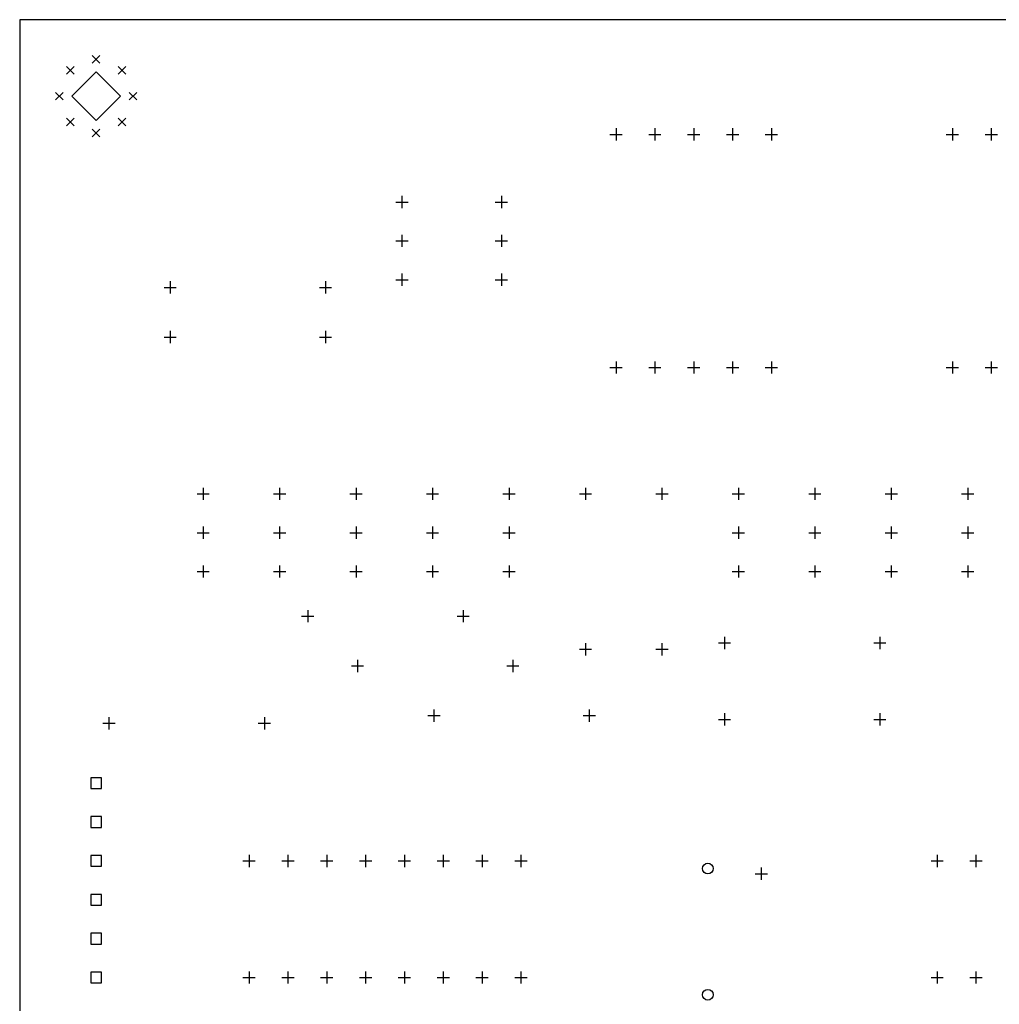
# Model space of a CAD drawing. Extents: x 1.84 to 7.48, y -7.01 to -1.97.
# Drawn here: x 1.968 to 4.491, y -4.503 to -1.968 of the extents above; entities that cross this region are included whole.
import ezdxf

# ---------------------------------------------------------------- set-up
doc = ezdxf.new("R2010")
doc.units = 0
doc.header["$MEASUREMENT"] = 0
doc.layers.add('BLACK', color=7, linetype='CONTINUOUS')

msp = doc.modelspace()

# ---------------------------------------------------------------- linework, layer by layer
at = {"layer": 'BLACK', "linetype": 'CONTINUOUS'}
for p, q in [((1.9685, -1.9685), (1.9685, -5.90551)), ((7.48031, -1.9685), (1.9685, -1.9685)), ((2.15551, -2.06102), (2.1752, -2.08071)), ((2.1752, -2.06102), (2.15551, -2.08071)), ((2.0887, -2.0887), (2.10838, -2.10838)), ((2.10838, -2.0887), (2.0887, -2.10838)), ((2.16535, -2.10236), (2.10236, -2.16535)), ((2.22835, -2.16535), (2.16535, -2.10236)), ((2.22233, -2.0887), (2.24201, -2.10838)), ((2.24201, -2.0887), (2.22233, -2.10838)), ((2.06102, -2.15551), (2.08071, -2.1752)), ((2.08071, -2.15551), (2.06102, -2.1752)), ((2.10236, -2.16535), (2.16535, -2.22835)), ((2.16535, -2.22835), (2.22835, -2.16535)), ((2.25, -2.15551), (2.26969, -2.1752)), ((2.26969, -2.15551), (2.25, -2.1752)), ((2.0887, -2.22233), (2.10838, -2.24201)), ((2.10838, -2.22233), (2.0887, -2.24201)), ((2.22233, -2.22233), (2.24201, -2.24201)), ((2.24201, -2.22233), (2.22233, -2.24201)), ((2.15551, -2.25), (2.1752, -2.26969)), ((2.1752, -2.25), (2.15551, -2.26969)), ((3.50394, -2.24803), (3.50394, -2.27953)), ((3.60394, -2.24803), (3.60394, -2.27953)), ((3.70394, -2.24803), (3.70394, -2.27953)), ((3.80394, -2.24803), (3.80394, -2.27953)), ((3.90394, -2.24803), (3.90394, -2.27953)), ((4.37008, -2.24803), (4.37008, -2.27953)), ((4.47008, -2.24803), (4.47008, -2.27953)), ((3.48819, -2.26378), (3.51969, -2.26378)), ((3.58819, -2.26378), (3.61969, -2.26378)), ((3.68819, -2.26378), (3.71969, -2.26378)), ((3.78819, -2.26378), (3.81969, -2.26378)), ((3.88819, -2.26378), (3.91969, -2.26378)), ((4.35433, -2.26378), (4.38583, -2.26378)), ((4.45433, -2.26378), (4.48583, -2.26378)), ((2.95276, -2.42205), (2.95276, -2.45354)), ((3.20866, -2.42205), (3.20866, -2.45354)), ((2.93701, -2.4378), (2.9685, -2.4378)), ((3.19291, -2.4378), (3.22441, -2.4378)), ((2.95276, -2.52205), (2.95276, -2.55354)), ((3.20866, -2.52205), (3.20866, -2.55354)), ((2.93701, -2.5378), (2.9685, -2.5378)), ((3.19291, -2.5378), (3.22441, -2.5378)), ((2.95276, -2.62205), (2.95276, -2.65354)), ((3.20866, -2.62205), (3.20866, -2.65354)), ((2.34016, -2.65748), (2.37165, -2.65748)), ((2.35591, -2.64173), (2.35591, -2.67323)), ((2.74016, -2.65748), (2.77165, -2.65748)), ((2.75591, -2.64173), (2.75591, -2.67323)), ((2.93701, -2.6378), (2.9685, -2.6378)), ((3.19291, -2.6378), (3.22441, -2.6378)), ((2.34016, -2.78543), (2.37165, -2.78543)), ((2.35591, -2.76969), (2.35591, -2.80118)), ((2.74016, -2.78543), (2.77165, -2.78543)), ((2.75591, -2.76969), (2.75591, -2.80118)), ((3.48819, -2.86378), (3.51969, -2.86378)), ((3.50394, -2.84803), (3.50394, -2.87953)), ((3.58819, -2.86378), (3.61969, -2.86378)), ((3.60394, -2.84803), (3.60394, -2.87953)), ((3.68819, -2.86378), (3.71969, -2.86378)), ((3.70394, -2.84803), (3.70394, -2.87953)), ((3.78819, -2.86378), (3.81969, -2.86378)), ((3.80394, -2.84803), (3.80394, -2.87953)), ((3.88819, -2.86378), (3.91969, -2.86378)), ((3.90394, -2.84803), (3.90394, -2.87953)), ((4.35433, -2.86378), (4.38583, -2.86378)), ((4.37008, -2.84803), (4.37008, -2.87953)), ((4.45433, -2.86378), (4.48583, -2.86378)), ((4.47008, -2.84803), (4.47008, -2.87953)), ((2.4252, -3.18898), (2.45669, -3.18898)), ((2.44094, -3.17323), (2.44094, -3.20472)), ((2.62205, -3.18898), (2.65354, -3.18898)), ((2.6378, -3.17323), (2.6378, -3.20472)), ((2.8189, -3.18898), (2.85039, -3.18898)), ((2.83465, -3.17323), (2.83465, -3.20472)), ((3.01575, -3.18898), (3.04724, -3.18898)), ((3.0315, -3.17323), (3.0315, -3.20472)), ((3.2126, -3.18898), (3.24409, -3.18898)), ((3.22835, -3.17323), (3.22835, -3.20472)), ((3.40945, -3.18898), (3.44094, -3.18898)), ((3.4252, -3.17323), (3.4252, -3.20472)), ((3.6063, -3.18898), (3.6378, -3.18898)), ((3.62205, -3.17323), (3.62205, -3.20472)), ((3.80315, -3.18898), (3.83465, -3.18898)), ((3.8189, -3.17323), (3.8189, -3.20472)), ((4, -3.18898), (4.0315, -3.18898)), ((4.01575, -3.17323), (4.01575, -3.20472)), ((4.19685, -3.18898), (4.22835, -3.18898)), ((4.2126, -3.17323), (4.2126, -3.20472)), ((4.3937, -3.18898), (4.4252, -3.18898)), ((4.40945, -3.17323), (4.40945, -3.20472)), ((2.4252, -3.28898), (2.45669, -3.28898)), ((2.44094, -3.27323), (2.44094, -3.30472)), ((2.62205, -3.28898), (2.65354, -3.28898)), ((2.6378, -3.27323), (2.6378, -3.30472)), ((2.8189, -3.28898), (2.85039, -3.28898)), ((2.83465, -3.27323), (2.83465, -3.30472)), ((3.01575, -3.28898), (3.04724, -3.28898)), ((3.0315, -3.27323), (3.0315, -3.30472)), ((3.2126, -3.28898), (3.24409, -3.28898)), ((3.22835, -3.27323), (3.22835, -3.30472)), ((3.80315, -3.28898), (3.83465, -3.28898)), ((3.8189, -3.27323), (3.8189, -3.30472)), ((4, -3.28898), (4.0315, -3.28898)), ((4.01575, -3.27323), (4.01575, -3.30472)), ((4.19685, -3.28898), (4.22835, -3.28898)), ((4.2126, -3.27323), (4.2126, -3.30472)), ((4.3937, -3.28898), (4.4252, -3.28898)), ((4.40945, -3.27323), (4.40945, -3.30472)), ((2.4252, -3.38898), (2.45669, -3.38898)), ((2.44094, -3.37323), (2.44094, -3.40472)), ((2.62205, -3.38898), (2.65354, -3.38898)), ((2.6378, -3.37323), (2.6378, -3.40472)), ((2.8189, -3.38898), (2.85039, -3.38898)), ((2.83465, -3.37323), (2.83465, -3.40472)), ((3.01575, -3.38898), (3.04724, -3.38898)), ((3.0315, -3.37323), (3.0315, -3.40472)), ((3.2126, -3.38898), (3.24409, -3.38898)), ((3.22835, -3.37323), (3.22835, -3.40472)), ((3.80315, -3.38898), (3.83465, -3.38898)), ((3.8189, -3.37323), (3.8189, -3.40472)), ((4, -3.38898), (4.0315, -3.38898)), ((4.01575, -3.37323), (4.01575, -3.40472)), ((4.19685, -3.38898), (4.22835, -3.38898)), ((4.2126, -3.37323), (4.2126, -3.40472)), ((4.3937, -3.38898), (4.4252, -3.38898)), ((4.40945, -3.37323), (4.40945, -3.40472)), ((2.71024, -3.48819), (2.71024, -3.51969)), ((3.11024, -3.48819), (3.11024, -3.51969)), ((2.69449, -3.50394), (2.72598, -3.50394)), ((3.09449, -3.50394), (3.12598, -3.50394)), ((3.4252, -3.57323), (3.4252, -3.60472)), ((3.62205, -3.57323), (3.62205, -3.60472)), ((3.76732, -3.57283), (3.79882, -3.57283)), ((3.78307, -3.55709), (3.78307, -3.58858)), ((4.16732, -3.57283), (4.19882, -3.57283)), ((4.18307, -3.55709), (4.18307, -3.58858)), ((3.40945, -3.58898), (3.44094, -3.58898)), ((3.6063, -3.58898), (3.6378, -3.58898)), ((2.83819, -3.61614), (2.83819, -3.64764)), ((3.23819, -3.61614), (3.23819, -3.64764)), ((2.82244, -3.63189), (2.85394, -3.63189)), ((3.22244, -3.63189), (3.25394, -3.63189)), ((3.03504, -3.74409), (3.03504, -3.77559)), ((3.43504, -3.74409), (3.43504, -3.77559)), ((2.19843, -3.76378), (2.19843, -3.79528)), ((2.59843, -3.76378), (2.59843, -3.79528)), ((3.01929, -3.75984), (3.05079, -3.75984)), ((3.41929, -3.75984), (3.45079, -3.75984)), ((3.76732, -3.76969), (3.79882, -3.76969)), ((3.78307, -3.75394), (3.78307, -3.78543)), ((4.16732, -3.76969), (4.19882, -3.76969)), ((4.18307, -3.75394), (4.18307, -3.78543)), ((2.18268, -3.77953), (2.21417, -3.77953)), ((2.58268, -3.77953), (2.61417, -3.77953)), ((2.17927, -3.91994), (2.15143, -3.91994)), ((2.15143, -3.91994), (2.15143, -3.94778)), ((2.17927, -3.94778), (2.17927, -3.91994)), ((2.15143, -3.94778), (2.17927, -3.94778)), ((2.17927, -4.01994), (2.15143, -4.01994)), ((2.15143, -4.01994), (2.15143, -4.04778)), ((2.17927, -4.04778), (2.17927, -4.01994)), ((2.15143, -4.04778), (2.17927, -4.04778)), ((2.17927, -4.11994), (2.15143, -4.11994)), ((2.15143, -4.11994), (2.15143, -4.14778)), ((2.17927, -4.14778), (2.17927, -4.11994)), ((2.55906, -4.11811), (2.55906, -4.14961)), ((2.65906, -4.11811), (2.65906, -4.14961)), ((2.75906, -4.11811), (2.75906, -4.14961)), ((2.85906, -4.11811), (2.85906, -4.14961)), ((2.95906, -4.11811), (2.95906, -4.14961)), ((3.05906, -4.11811), (3.05906, -4.14961)), ((3.15906, -4.11811), (3.15906, -4.14961)), ((3.25906, -4.11811), (3.25906, -4.14961)), ((4.33071, -4.11811), (4.33071, -4.14961)), ((4.43071, -4.11811), (4.43071, -4.14961)), ((2.15143, -4.14778), (2.17927, -4.14778)), ((2.54331, -4.13386), (2.5748, -4.13386)), ((2.64331, -4.13386), (2.6748, -4.13386)), ((2.74331, -4.13386), (2.7748, -4.13386)), ((2.84331, -4.13386), (2.8748, -4.13386)), ((2.94331, -4.13386), (2.9748, -4.13386)), ((3.04331, -4.13386), (3.0748, -4.13386)), ((3.14331, -4.13386), (3.1748, -4.13386)), ((3.24331, -4.13386), (3.2748, -4.13386)), ((3.87795, -4.15118), (3.87795, -4.18268)), ((4.31496, -4.13386), (4.34646, -4.13386)), ((4.41496, -4.13386), (4.44646, -4.13386)), ((3.8622, -4.16693), (3.8937, -4.16693)), ((2.17927, -4.21994), (2.15143, -4.21994)), ((2.15143, -4.21994), (2.15143, -4.24778)), ((2.17927, -4.24778), (2.17927, -4.21994)), ((2.15143, -4.24778), (2.17927, -4.24778)), ((2.17927, -4.31994), (2.15143, -4.31994)), ((2.15143, -4.31994), (2.15143, -4.34778)), ((2.17927, -4.34778), (2.17927, -4.31994)), ((2.15143, -4.34778), (2.17927, -4.34778)), ((2.17927, -4.41994), (2.15143, -4.41994)), ((2.15143, -4.41994), (2.15143, -4.44778)), ((2.17927, -4.44778), (2.17927, -4.41994)), ((2.54331, -4.43386), (2.5748, -4.43386)), ((2.55906, -4.41811), (2.55906, -4.44961)), ((2.64331, -4.43386), (2.6748, -4.43386)), ((2.65906, -4.41811), (2.65906, -4.44961)), ((2.74331, -4.43386), (2.7748, -4.43386)), ((2.75906, -4.41811), (2.75906, -4.44961)), ((2.84331, -4.43386), (2.8748, -4.43386)), ((2.85906, -4.41811), (2.85906, -4.44961)), ((2.94331, -4.43386), (2.9748, -4.43386)), ((2.95906, -4.41811), (2.95906, -4.44961)), ((3.04331, -4.43386), (3.0748, -4.43386)), ((3.05906, -4.41811), (3.05906, -4.44961)), ((3.14331, -4.43386), (3.1748, -4.43386)), ((3.15906, -4.41811), (3.15906, -4.44961)), ((3.24331, -4.43386), (3.2748, -4.43386)), ((3.25906, -4.41811), (3.25906, -4.44961)), ((4.31496, -4.43386), (4.34646, -4.43386)), ((4.33071, -4.41811), (4.33071, -4.44961)), ((4.41496, -4.43386), (4.44646, -4.43386)), ((4.43071, -4.41811), (4.43071, -4.44961)), ((2.15143, -4.44778), (2.17927, -4.44778))]:
    msp.add_line(p, q, dxfattribs=at)
at = {"layer": 'BLACK'}
for centre in [(3.74016, -4.15354), (3.74016, -4.47835)]:
    msp.add_circle(centre, 0.01378, dxfattribs=at)

doc.saveas('drawing.dxf')
